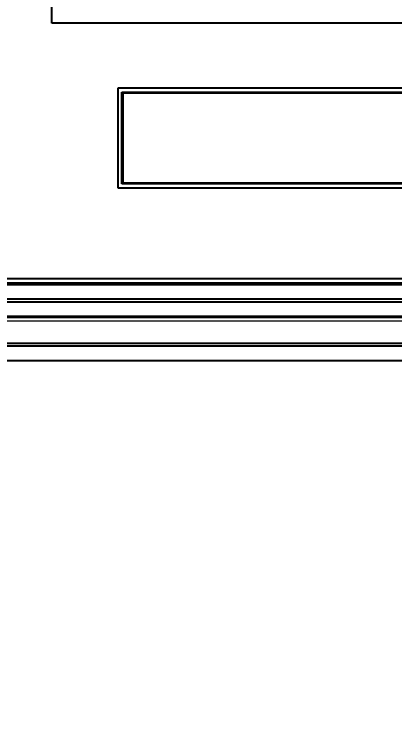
# Model space of a CAD drawing. Header units: inches. Extents: x -1851 to 6314, y -1304 to 4687.
# Drawn here: x 420.6 to 450.9, y 2772.8 to 2830.8 of the extents above; entities that cross this region are included whole.
import ezdxf

# ---------------------------------------------------------------- set-up
doc = ezdxf.new("R2010")
doc.units = ezdxf.units.IN
doc.header["$MEASUREMENT"] = 0
for name, color, linetype in [('DC FEEEDERS', 1, 'Continuous'), ('DC STRING CABLES', 30, 'Continuous'), ('G-ANNO-DIMS', 1, 'Continuous'), ('WIRE MANAGEMENT', 4, 'Continuous')]:
    doc.layers.add(name, color=color, linetype=linetype)
doc.styles.add('NEI-A', font='arial.ttf')
doc.dimstyles.new('NEI-A', dxfattribs={"dimtxt": 0.1, "dimasz": 0.125, "dimexe": 0.0625, "dimexo": 0.0625, "dimgap": 0.0625, "dimtad": 0, "dimtih": 1, "dimtoh": 1, "dimdec": 4, "dimzin": 3, "dimdsep": 46, "dimlunit": 4, "dimtxsty": 'NEI-A', "dimcen": 0, "dimadec": 0, "dimazin": 0, "dimtfac": 0.75, "dimtdec": 4, "dimtofl": 0, "dimtmove": 0, "dimatfit": 3, "dimfxl": 1, "dimfrac": 1, "dimtolj": 1, "dimtzin": 0, "dimarcsym": 0})

# ---------------------------------------------------------------- blocks, each defined once
blk = doc.blocks.new('2.4.20_7-7_Mid Plan View')
at = {"color": 7, "linetype": 'Continuous', "lineweight": 25}
for p, q in [((0.9064, 1.15), (2.0424, 1.15)), ((0.9071, 1.15), (0.9071, -1.15)), ((0.5729, 1.016), (0.5729, -1.016)), ((0.7749, 1.016), (0.5729, 1.016)), ((0.5809, -1.008), (0.5809, 1.008)), ((0.5829, 1.006), (0.5809, 1.008)), ((0.5809, 1.008), (0.7669, 1.008)), ((0.5829, 1.006), (0.5829, -1.006)), ((0.7649, 1.006), (0.5829, 1.006)), ((0.7669, 1.008), (0.7649, 1.006)), ((0.7649, -1.006), (0.7649, 1.006)), ((0.7669, 1.008), (0.7669, -1.008)), ((0.7749, -1.016), (0.7749, 1.016))]:
    blk.add_line(p, q, dxfattribs=at)
blk = doc.blocks.new('*D98')
at = {"layer": 'Defpoints', "color": 0, "transparency": 16777216}
for p in [(468.814, 2794.409), (228.814, 2757.564), (468.814, 2755.174)]:
    blk.add_point(p, dxfattribs=at)
at = {"layer": 'G-ANNO-DIMS', "color": 0, "lineweight": -2, "transparency": 16777216}
for p, q in [((468.814, 2793.159), (468.814, 2753.924)), ((228.814, 2756.314), (228.814, 2753.924)), ((231.314, 2755.174), (336.295, 2755.174)), ((466.314, 2755.174), (370.317, 2755.174))]:
    blk.add_line(p, q, dxfattribs=at)
at = {"layer": 'G-ANNO-DIMS', "color": 0, "transparency": 16777216}
for points in [[(231.314, 2755.591), (231.314, 2754.757), (228.814, 2755.174)], [(466.314, 2755.591), (466.314, 2754.757), (468.814, 2755.174)]]:
    blk.add_solid(points, dxfattribs=at)
at = {"layer": 'G-ANNO-DIMS', "color": 0, "transparency": 16777216, "insert": (353.306, 2755.174), "char_height": 2, "width": 33.22459, "attachment_point": 5, "style": 'NEI-A'}
blk.add_mtext('\\A1;11\'-1" (CENTER LINE OF TRACKER TORQUE TUBE TO CENTERLINE OF MESSENGER WIRE)', dxfattribs=at)

msp = doc.modelspace()

# ---------------------------------------------------------------- linework, layer by layer
at = {"layer": 'DC FEEEDERS'}
for p, q in [((248.04589, 2809.2318), (602.10843, 2809.2318)), ((248.04589, 2808.0718), (602.10843, 2808.0718)), ((248.04589, 2807.84986), (602.10843, 2807.84986)), ((248.04589, 2806.68986), (602.10843, 2806.68986)), ((248.04589, 2804.55246), (602.10843, 2804.55246)), ((248.04589, 2804.33052), (602.10843, 2804.33052)), ((248.04589, 2803.17052), (602.10843, 2803.17052))]:
    msp.add_line(p, q, dxfattribs=at)
at = {"layer": 'DC STRING CABLES'}
for p, q in [((241.03533, 2809.70612), (602.10843, 2809.70612)), ((241.03533, 2809.37366), (602.10843, 2809.37366))]:
    msp.add_line(p, q, dxfattribs=at)
at = {"layer": 'WIRE MANAGEMENT', "color": 4, "linetype": 'Continuous', "lineweight": 18, "elevation": 0.11854, "flags": 128}
for points in [[(-23.40612, 2806.60308), (602.10843, 2806.60308)], [(-23.40612, 2806.32501), (602.10843, 2806.32501)]]:
    msp.add_lwpolyline(points, dxfattribs=at)

# ---------------------------------------------------------------- block references
at = {"xscale": 39.37008, "yscale": 39.37008, "zscale": 39.37008, "rotation": 90}
msp.add_blockref('2.4.20_7-7_Mid Plan View', (468.81365, 2794.40906), dxfattribs=at)

# ---------------------------------------------------------------- dimensions: what is measured, and where the dimension line sits
at = {"layer": 'G-ANNO-DIMS'}
dim = msp.add_linear_dim(base=(468.81365, 2755.17407), p1=(228.81365, 2757.56394), p2=(468.81365, 2794.40906), text='11\'-1" (CENTER LINE OF TRACKER TORQUE TUBE TO CENTERLINE OF MESSENGER WIRE)', dimstyle='NEI-A', override={"dimscale": 20, "dimdec": 0}, dxfattribs=at)
dim.commit()
dim.dimension.update_dxf_attribs({"geometry": '*D98', "text_midpoint": (353.30607, 2755.17407), "dimtype": 160})

doc.saveas('drawing.dxf')
